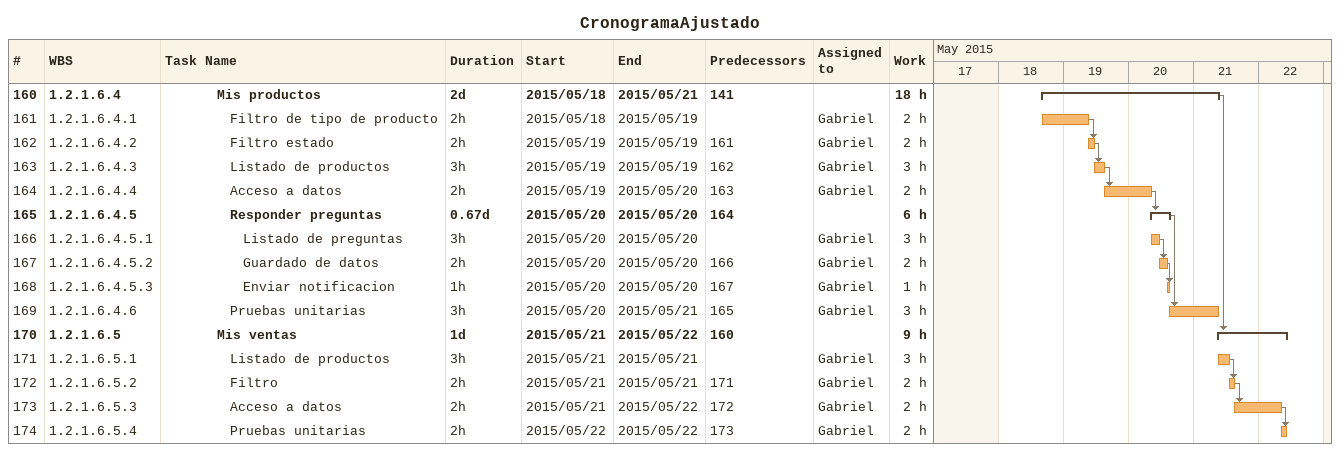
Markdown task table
CronogramaAjustado

| ID | WBS | Task | Duration | Start | Finish | Predecessors | Resources | Work (h) |
|---|---|---|---|---|---|---|---|---|
| 160 | 1.2.1.6.4 | **Mis productos** | 2d | 2015-05-18 | 2015-05-21 | 141 |  | 18 |
| 161 | 1.2.1.6.4.1 | Filtro de tipo de producto | 2h | 2015-05-18 | 2015-05-19 |  | Gabriel | 2 |
| 162 | 1.2.1.6.4.2 | Filtro estado | 2h | 2015-05-19 | 2015-05-19 | 161 | Gabriel | 2 |
| 163 | 1.2.1.6.4.3 | Listado de productos | 3h | 2015-05-19 | 2015-05-19 | 162 | Gabriel | 3 |
| 164 | 1.2.1.6.4.4 | Acceso a datos | 2h | 2015-05-19 | 2015-05-20 | 163 | Gabriel | 2 |
| 165 | 1.2.1.6.4.5 | **Responder preguntas** | 0.67d | 2015-05-20 | 2015-05-20 | 164 |  | 6 |
| 166 | 1.2.1.6.4.5.1 | Listado de preguntas | 3h | 2015-05-20 | 2015-05-20 |  | Gabriel | 3 |
| 167 | 1.2.1.6.4.5.2 | Guardado de datos | 2h | 2015-05-20 | 2015-05-20 | 166 | Gabriel | 2 |
| 168 | 1.2.1.6.4.5.3 | Enviar notificacion | 1h | 2015-05-20 | 2015-05-20 | 167 | Gabriel | 1 |
| 169 | 1.2.1.6.4.6 | Pruebas unitarias | 3h | 2015-05-20 | 2015-05-21 | 165 | Gabriel | 3 |
| 170 | 1.2.1.6.5 | **Mis ventas** | 1d | 2015-05-21 | 2015-05-22 | 160 |  | 9 |
| 171 | 1.2.1.6.5.1 | Listado de productos | 3h | 2015-05-21 | 2015-05-21 |  | Gabriel | 3 |
| 172 | 1.2.1.6.5.2 | Filtro | 2h | 2015-05-21 | 2015-05-21 | 171 | Gabriel | 2 |
| 173 | 1.2.1.6.5.3 | Acceso a datos | 2h | 2015-05-21 | 2015-05-22 | 172 | Gabriel | 2 |
| 174 | 1.2.1.6.5.4 | Pruebas unitarias | 2h | 2015-05-22 | 2015-05-22 | 173 | Gabriel | 2 |
